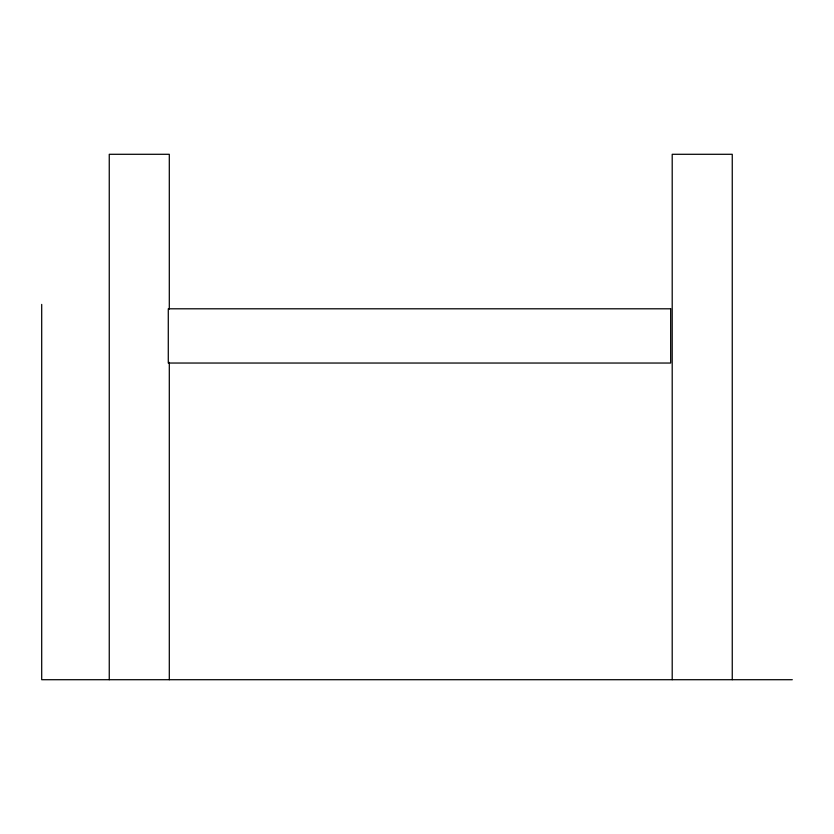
<?xml version="1.0" encoding="UTF-8"?>
<svg xmlns="http://www.w3.org/2000/svg" width="834" height="834" viewBox="0 0 834 834"><rect width="100%" height="100%" fill="white"/><g stroke="black" fill="none" stroke-linecap="round" stroke-linejoin="round"><path stroke-width="1.25" d="M792.3 679.71L41.7 679.71L41.7 304.41M732.252 679.71L732.252 154.29L672.204 154.29L672.204 679.71M169.302 309.06L169.302 154.29L109.254 154.29L109.254 679.71M169.302 362.373L169.302 679.71M670.672 308.799L168.28 308.799L168.28 363.04L670.672 363.04L670.672 308.799"/></g></svg>
